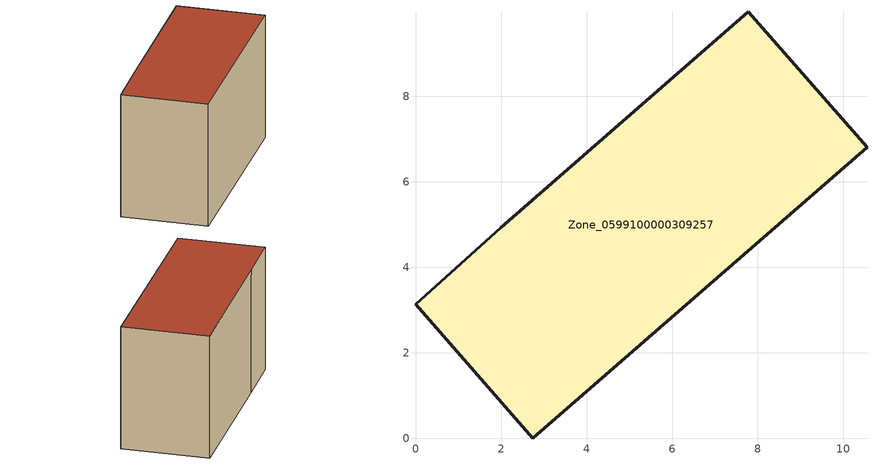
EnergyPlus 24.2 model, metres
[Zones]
Zone_0599100000309257
 floor ground (C_G): 10.56,6.8 2.74,0 0,3.13 1.99,4.92 7.78,9.97 z0
 wall outside (C_F): 2.74,0 10.56,6.8 7.78,9.97 1.99,4.92 0,3.13 2.74,0 z0:6.14
 roof outside (C_R): 7.78,9.97 1.99,4.92 0,3.13 2.74,0 10.56,6.8 z6.14
[BUILDING]
Pand.0599100000309257: North Axis=0; Terrain=City; Loads Convergence Tolerance Value=0.04; Temperature Convergence Tolerance Value=0.4; Solar Distribution=FullExterior; Maximum Number of Warmup Days=25; Minimum Number of Warmup Days=1
[Site:Location]
Rotterdam.The.Hague.AP_ZH_NLD Design_Conditions: Latitude=51.96; Longitude=4.45; Time Zone=1; Elevation=-4.5
[SITE:GROUNDTEMPERATURE:BUILDINGSURFACE]
18, 18, 18, 18, 18, 18, 18, 18, 18, 18, 18, 18
[MATERIAL] Thermal Absorptance=0.9; Solar Absorptance=0.7; Visible Absorptance=0.7
Name | Roughness | Thickness | Conductivity | Density | Specific Heat
G.TI.1946 | MediumSmooth | 0.15 | 1 | 540 | 1210
F.TI.1946 | Rough | 0.3 | 0.857143 | 1920 | 840
R.TI.1946 | MediumRough | 0.2 | 0.1 | 1500 | 1000
[CONSTRUCTION]
C_G: G.TI.1946
C_F: F.TI.1946
C_R: R.TI.1946
[ZONE]
Zone_0599100000309257: Type=1; Multiplier=1; Ceiling Height=Autocalculate; Volume=Autocalculate; Floor Area=autocalculate; Part of Total Floor Area=Yes
[ZONEINFILTRATION:DESIGNFLOWRATE]
Infil_Zone_0599100000309257: Zone or ZoneList or Space or SpaceList=Zone_0599100000309257; Schedule=AlwaysOn; Design Flow Rate Calculation Method=Flow/Area; Flow Rate per Floor Area=0.003; Constant Term Coefficient=1; Temperature Term Coefficient=0; Velocity Term Coefficient=0; Velocity Squared Term Coefficient=0
[HVACTEMPLATE:ZONE:IDEALLOADSAIRSYSTEM]
Zone_0599100000309257: Maximum Heating Supply Air Temperature=50; Minimum Cooling Supply Air Temperature=13; Maximum Heating Supply Air Humidity Ratio=0.0156; Minimum Cooling Supply Air Humidity Ratio=0.0077; Heating Limit=NoLimit; Cooling Limit=NoLimit; Dehumidification Control Type=ConstantSensibleHeatRatio; Cooling Sensible Heat Ratio=0.7; Dehumidification Setpoint=60; Humidification Control Type=None; Humidification Setpoint=30; Outdoor Air Method=None; Outdoor Air Flow Rate per Person=0.00944; Outdoor Air Flow Rate per Zone Floor Area=0; Outdoor Air Flow Rate per Zone=0; Demand Controlled Ventilation Type=None; Outdoor Air Economizer Type=NoEconomizer; Heat Recovery Type=None; Sensible Heat Recovery Effectiveness=0.7; Latent Heat Recovery Effectiveness=0.65
[ZONECONTROL:THERMOSTAT]
ThermostatControl_Zone_0599100000309257: Zone or ZoneList=Zone_0599100000309257; Control Type Schedule=DualSetpointControlType; Control 1=Thermostat_Zone_0599100000309257; Temperature Difference Between Cutout And Setpoint=0
[THERMOSTATSETPOINT:DUALSETPOINT]
Thermostat_Zone_0599100000309257: Heating Setpoint Temperature Schedule=HeatingSetpoint_Zone_0599100000309257; Cooling Setpoint Temperature Schedule=CoolingSetpoint_Zone_0599100000309257
[SCHEDULE:COMPACT]
HeatingSetpoint_Zone_0599100000309257: Through: 12/31, For: AllDays, Until: 24:00, 21
CoolingSetpoint_Zone_0599100000309257: Through: 12/31, For: AllDays, Until: 24:00, 24
DualSetpointControlType: Through: 12/31, For: AllDays, Until: 24:00, 4
AlwaysOn: Through: 12/31, For: AllDays, Until: 24:00, 1
